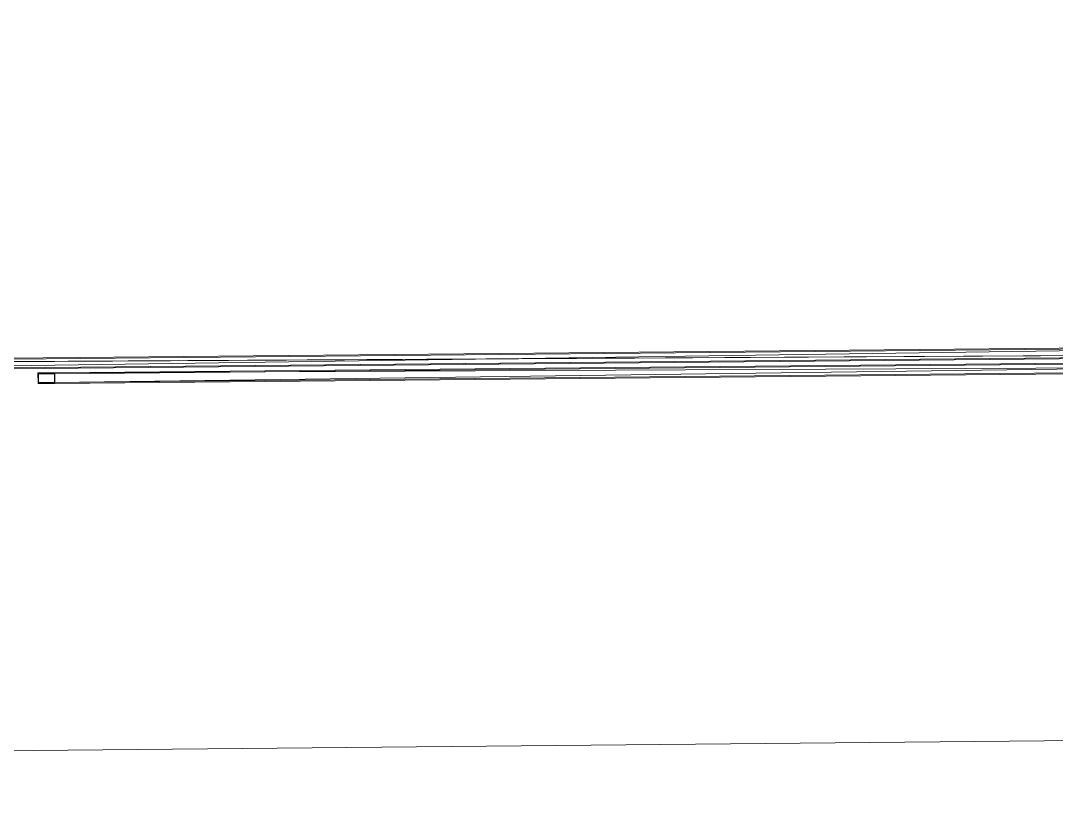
# Model space of a CAD drawing. Header units: millimetres. Extents: x -284281 to 1648660, y -821378 to -151356.
# Drawn here: x -257049 to -254731, y -272028 to -270240 of the extents above; entities that cross this region are included whole.
import ezdxf

# ---------------------------------------------------------------- set-up
doc = ezdxf.new("R2010")
doc.units = ezdxf.units.MM
doc.header["$MEASUREMENT"] = 0
doc.layers.add('Divers - Dessin général', color=7, linetype='Continuous')

# ---------------------------------------------------------------- blocks, each defined once
blk = doc.blocks.new('Forme_74_1')
at = {"color": 7, "linetype": 'Continuous', "lineweight": 20, "flags": 128}
for points in [[(172660.6, -270963.6), (168117, -271006.7)], [(168117, -271008.7), (172660.8, -270982.8)], [(172660.8, -270982.8), (168117.2, -271025.9)]]:
    blk.add_lwpolyline(points, dxfattribs=at)
blk = doc.blocks.new('Forme_75_1')
at = {"color": 7, "linetype": 'Continuous', "lineweight": 20, "flags": 128}
for points in [[(168110, -271004.4), (172659.6, -270961.3)], [(168110.2, -271025.9), (172659.6, -270961.3)], [(168110.3, -271028.4), (172659.9, -270985.3)]]:
    blk.add_lwpolyline(points, dxfattribs=at)
blk = doc.blocks.new('Forme_90_1')
at = {"color": 7, "linetype": 'Continuous', "lineweight": 20, "flags": 128}
for points in [[(169155.5, -271030.6), (173699.1, -270987.5)], [(173699.1, -270989.5), (169155.7, -271049.8)], [(169155.7, -271049.8), (173699.3, -271006.7)], [(169155.5, -271030.6), (169119.6, -271030.9)], [(169155.5, -271030.7), (169119.6, -271030.9)], [(169119.6, -271030.9), (169119.7, -271050.1)], [(169155.7, -271049.8), (169155.5, -271030.6)], [(169119.7, -271050.1), (169155.7, -271049.8)]]:
    blk.add_lwpolyline(points, dxfattribs=at)
blk = doc.blocks.new('Forme_91_1')
at = {"color": 7, "linetype": 'Continuous', "lineweight": 20, "flags": 128}
for points in [[(173706, -270985.1), (169156.4, -271028.2)], [(173706.2, -271006.6), (169156.4, -271028.2)], [(173706.2, -271009.1), (169156.6, -271052.2)], [(169156.4, -271028.2), (169118.6, -271028.5)], [(169119.6, -271030.9), (169118.6, -271028.5)], [(169118.6, -271028.5), (169118.8, -271052.5)], [(169119.6, -271030.9), (169118.8, -271052.5)], [(169156.4, -271028.2), (169119.6, -271030.9)], [(169119.6, -271030.9), (169155.5, -271030.6)], [(169119.7, -271050.1), (169119.6, -271030.9)], [(169155.5, -271030.6), (169156.4, -271028.2)], [(169155.5, -271030.6), (169155.7, -271049.8)], [(169156.6, -271052.2), (169155.5, -271030.6)], [(169156.4, -271028.2), (169156.6, -271052.2)], [(169155.7, -271049.8), (169118.8, -271052.5)], [(169119.7, -271050.1), (169118.8, -271052.5)], [(169156.6, -271052.2), (169118.8, -271052.5)], [(169155.7, -271049.8), (169119.7, -271050.1)], [(169156.6, -271052.2), (169155.7, -271049.8)]]:
    blk.add_lwpolyline(points, dxfattribs=at)

msp = doc.modelspace()

# ---------------------------------------------------------------- linework, layer by layer
at = {"color": 7, "linetype": 'Continuous', "lineweight": 20, "flags": 128}
for points in [[(-258019.29231, -271004.35414), (-253469.69413, -270961.25141)], [(-258019.08828, -271025.88959), (-253469.69413, -270961.25141)], [(-253468.72584, -270963.64234), (-258012.31821, -271006.68818)], [(-258019.06494, -271028.35307), (-253469.46677, -270985.25033)], [(-258012.29932, -271008.6817), (-253468.54394, -270982.84148)], [(-253468.54394, -270982.84148), (-258012.13631, -271025.88732)]]:
    msp.add_lwpolyline(points, dxfattribs=at)
at = {"layer": 'Divers - Dessin général', "color": 14, "linetype": 'Continuous', "lineweight": 5, "true_color": 0x990000}
msp.add_lwpolyline([(-171923.65542, -163437.63526), (-171943.03788, -271067.6377), (-273272.94367, -272027.63374), (-273290.3137, -197317.63509), (-273293.65591, -163437.63526)], close=True, dxfattribs=at)

# ---------------------------------------------------------------- block references
at = {"linetype": 'Continuous', "lineweight": 0}
for name in ['Forme_75_1', 'Forme_74_1', 'Forme_91_1', 'Forme_90_1']:
    msp.add_blockref(name, (-426129.3317, 0), dxfattribs=at)

doc.saveas('drawing.dxf')
